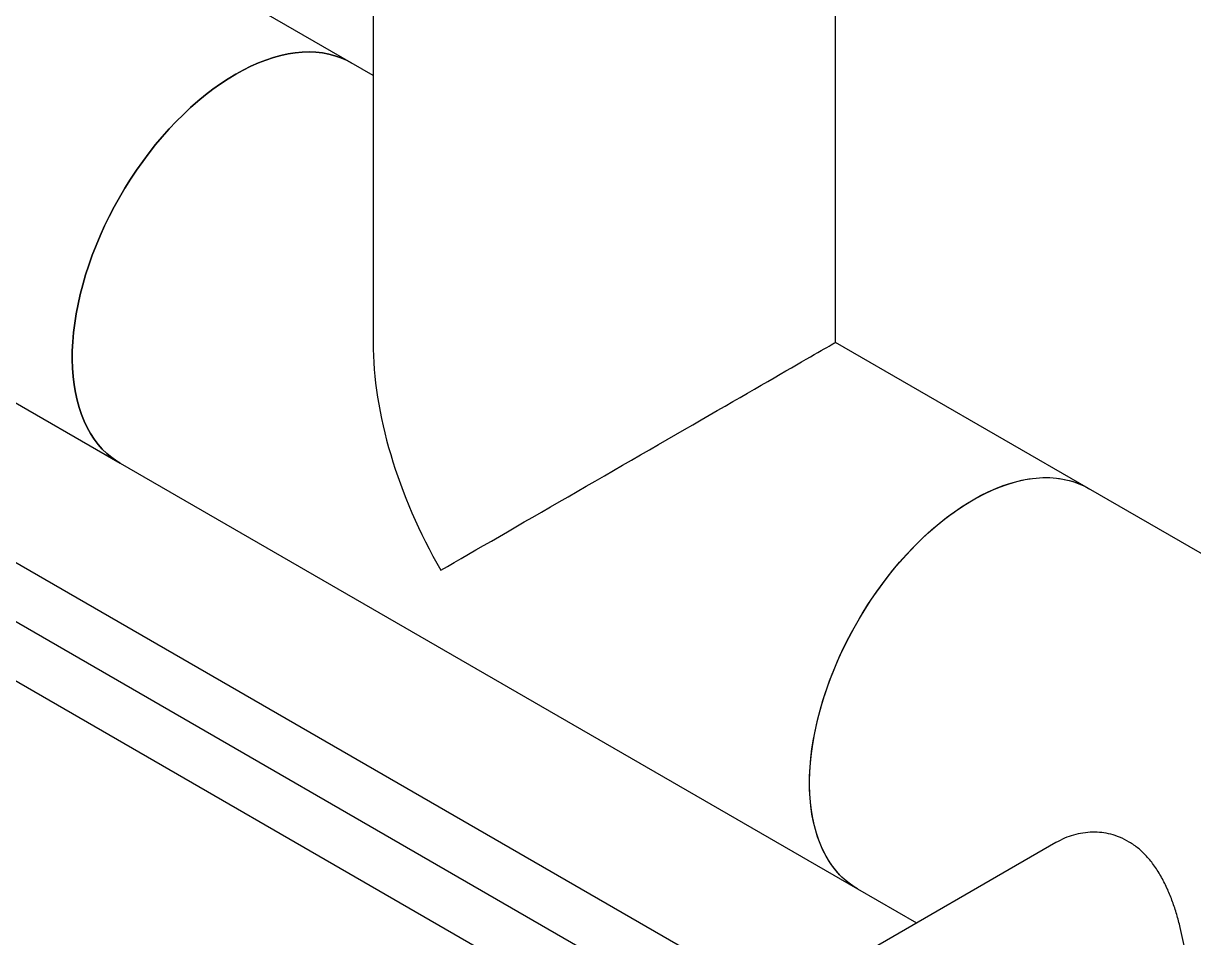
# Model space of a CAD drawing. Header units: inches. Extents: x 0.9 to 37.1, y -8.4 to 11.7.
# Drawn here: x 15.014 to 15.3501, y 3.3086 to 3.5712 of the extents above; entities that cross this region are included whole.
import ezdxf

# ---------------------------------------------------------------- set-up
doc = ezdxf.new("R2010")
doc.units = ezdxf.units.IN
doc.header["$MEASUREMENT"] = 0

msp = doc.modelspace()

# ---------------------------------------------------------------- linework, layer by layer
at = {"color": 7, "linetype": 'Continuous', "lineweight": 25}
for p, q in [((15.10821, 3.55986), (14.9388, 3.65765)), ((15.11449, 3.61771), (15.11449, 3.47956)), ((15.2473, 3.47956), (15.2473, 3.61771)), ((15.11449, 3.55623), (15.10821, 3.55986)), ((14.9584, 3.49298), (15.04181, 3.44483)), ((15.31998, 3.43761), (15.2473, 3.47956)), ((15.23085, 3.28985), (14.91869, 3.47006)), ((15.21108, 3.28426), (14.90396, 3.46156)), ((15.17852, 3.28604), (14.88923, 3.45305)), ((15.04181, 3.44483), (15.25358, 3.32259)), ((15.48939, 3.33981), (15.31998, 3.43761)), ((15.31056, 3.33587), (15.23638, 3.29305)), ((15.25358, 3.32259), (15.27056, 3.31278))]:
    msp.add_line(p, q, dxfattribs=at)
at = {"color": 7, "linetype": 'Continuous', "lineweight": 25, "flags": 128}
for points in [[(15.10821, 3.55986), (15.10684, 3.56059), (15.1052, 3.56131), (15.10349, 3.5619), (15.10172, 3.56236), (15.0999, 3.56269), (15.09802, 3.5629), (15.09609, 3.56297), (15.09411, 3.56291), (15.09209, 3.56271), (15.09004, 3.56239), (15.08796, 3.56194), (15.08584, 3.56136), (15.0837, 3.56065), (15.08155, 3.55981), (15.07938, 3.55885), (15.0772, 3.55777), (15.07501, 3.55657)], [(15.07501, 3.55657), (15.0772, 3.55777), (15.07938, 3.55885), (15.08155, 3.55981), (15.0837, 3.56065), (15.08584, 3.56136), (15.08796, 3.56194), (15.09004, 3.56239), (15.09209, 3.56271), (15.09411, 3.56291), (15.09609, 3.56297), (15.09802, 3.5629), (15.0999, 3.56269), (15.10172, 3.56236), (15.10349, 3.5619), (15.1052, 3.56131), (15.10684, 3.56059), (15.10821, 3.55986)], [(15.07501, 3.55657), (15.07283, 3.55525), (15.07065, 3.55381), (15.06848, 3.55227), (15.06632, 3.55061), (15.06418, 3.54886), (15.06207, 3.547), (15.05998, 3.54504), (15.05793, 3.54299), (15.05591, 3.54085), (15.05394, 3.53863), (15.05201, 3.53634), (15.05013, 3.53396), (15.0483, 3.53152), (15.04654, 3.52902), (15.04483, 3.52646), (15.04319, 3.52384), (15.04162, 3.52118), (15.04012, 3.51848), (15.03869, 3.51575), (15.03735, 3.51298), (15.03608, 3.51019), (15.0349, 3.50739), (15.03381, 3.50457), (15.03281, 3.50175), (15.0319, 3.49893), (15.03108, 3.49612), (15.03035, 3.49332), (15.02973, 3.49054), (15.0292, 3.48779), (15.02877, 3.48507), (15.02844, 3.48238), (15.02821, 3.47974), (15.02808, 3.47715), (15.02806, 3.47461), (15.02814, 3.47213), (15.02831, 3.46972), (15.02859, 3.46738), (15.02897, 3.46511), (15.02945, 3.46292), (15.03003, 3.46082), (15.0307, 3.45881), (15.03148, 3.4569), (15.03234, 3.45508), (15.0333, 3.45337), (15.03435, 3.45176), (15.03548, 3.45026), (15.03671, 3.44887), (15.03801, 3.4476), (15.0394, 3.44645), (15.04086, 3.44542), (15.04181, 3.44483)], [(15.04181, 3.44483), (15.04086, 3.44542), (15.0394, 3.44645), (15.03801, 3.4476), (15.03671, 3.44887), (15.03548, 3.45026), (15.03435, 3.45176), (15.0333, 3.45337), (15.03234, 3.45508), (15.03148, 3.4569), (15.0307, 3.45881), (15.03003, 3.46082), (15.02945, 3.46292), (15.02897, 3.46511), (15.02859, 3.46738), (15.02831, 3.46972), (15.02814, 3.47213), (15.02806, 3.47461), (15.02808, 3.47715), (15.02821, 3.47974), (15.02844, 3.48238), (15.02877, 3.48507), (15.0292, 3.48779), (15.02973, 3.49054), (15.03035, 3.49332), (15.03108, 3.49612), (15.0319, 3.49893), (15.03281, 3.50175), (15.03381, 3.50457), (15.0349, 3.50739), (15.03608, 3.51019), (15.03735, 3.51298), (15.03869, 3.51575), (15.04012, 3.51848), (15.04162, 3.52118), (15.04319, 3.52384), (15.04483, 3.52646), (15.04654, 3.52902), (15.0483, 3.53152), (15.05013, 3.53396), (15.05201, 3.53634), (15.05394, 3.53863), (15.05591, 3.54085), (15.05793, 3.54299), (15.05998, 3.54504), (15.06207, 3.547), (15.06418, 3.54886), (15.06632, 3.55061), (15.06848, 3.55227), (15.07065, 3.55381), (15.07283, 3.55525), (15.07501, 3.55657)], [(15.13394, 3.41411), (15.13582, 3.4152), (15.13777, 3.41632), (15.13978, 3.41749), (15.14186, 3.41869), (15.144, 3.41992), (15.1462, 3.42119), (15.14845, 3.42249), (15.15075, 3.42382), (15.15309, 3.42517), (15.15548, 3.42655), (15.15791, 3.42796), (15.16037, 3.42938), (15.16287, 3.43082), (15.16539, 3.43228), (15.16794, 3.43375), (15.17051, 3.43523), (15.17309, 3.43672), (15.17568, 3.43822), (15.17829, 3.43972), (15.18089, 3.44123), (15.1835, 3.44273), (15.1861, 3.44424), (15.1887, 3.44573), (15.19128, 3.44722), (15.19385, 3.44871), (15.1964, 3.45018), (15.19892, 3.45163), (15.20141, 3.45307), (15.20388, 3.4545), (15.20631, 3.4559), (15.2087, 3.45728), (15.21104, 3.45863), (15.21334, 3.45996), (15.21559, 3.46126), (15.21779, 3.46253), (15.21993, 3.46376), (15.22201, 3.46496), (15.22402, 3.46613), (15.22597, 3.46725), (15.22785, 3.46834), (15.22966, 3.46938), (15.23139, 3.47038), (15.23304, 3.47133), (15.23462, 3.47224), (15.23611, 3.4731), (15.23751, 3.47392), (15.23883, 3.47468), (15.24006, 3.47539), (15.2412, 3.47604), (15.24225, 3.47665), (15.2432, 3.47719), (15.24405, 3.47769), (15.24481, 3.47812), (15.24547, 3.4785), (15.24602, 3.47883), (15.24648, 3.47909), (15.24684, 3.4793), (15.2471, 3.47944), (15.24725, 3.47953), (15.2473, 3.47956)], [(15.25358, 3.32259), (15.25338, 3.3227), (15.25188, 3.32367), (15.25046, 3.32476), (15.24911, 3.32597), (15.24785, 3.3273), (15.24667, 3.32875), (15.24558, 3.3303), (15.24457, 3.33196), (15.24366, 3.33373), (15.24284, 3.3356), (15.24212, 3.33756), (15.24149, 3.33962), (15.24096, 3.34176), (15.24053, 3.34399), (15.2402, 3.34629), (15.23998, 3.34867), (15.23985, 3.35111), (15.23982, 3.35362), (15.2399, 3.35619), (15.24008, 3.35881), (15.24036, 3.36147), (15.24074, 3.36417), (15.24121, 3.36691), (15.24179, 3.36968), (15.24247, 3.37247), (15.24324, 3.37528), (15.2441, 3.37809), (15.24506, 3.38091), (15.24611, 3.38373), (15.24725, 3.38654), (15.24847, 3.38934), (15.24977, 3.39212), (15.25116, 3.39487), (15.25262, 3.39759), (15.25416, 3.40027), (15.25576, 3.40291), (15.25744, 3.4055), (15.25918, 3.40803), (15.26097, 3.4105), (15.26283, 3.41291), (15.26473, 3.41525), (15.26668, 3.41751), (15.26868, 3.41969), (15.27072, 3.42178), (15.27279, 3.42378), (15.27489, 3.42569), (15.27701, 3.4275), (15.27916, 3.42921), (15.28132, 3.43081), (15.2835, 3.4323), (15.28568, 3.43367), (15.28787, 3.43494), (15.29005, 3.43608), (15.29223, 3.4371), (15.29439, 3.438), (15.29654, 3.43877), (15.29867, 3.43942), (15.30077, 3.43993), (15.30284, 3.44032), (15.30487, 3.44058), (15.30687, 3.4407), (15.30882, 3.4407), (15.31073, 3.44056), (15.31258, 3.44029), (15.31438, 3.4399), (15.31611, 3.43937), (15.31779, 3.43871), (15.31939, 3.43793), (15.31998, 3.43761)], [(15.28678, 3.43432), (15.28896, 3.43552), (15.29114, 3.4366), (15.29331, 3.43756), (15.29547, 3.4384), (15.2976, 3.43911), (15.29972, 3.43969), (15.3018, 3.44014), (15.30386, 3.44047), (15.30587, 3.44066), (15.30785, 3.44072), (15.30978, 3.44065), (15.31166, 3.44045), (15.31348, 3.44011), (15.31525, 3.43965), (15.31696, 3.43906), (15.3186, 3.43834), (15.31998, 3.43761)], [(15.25358, 3.32259), (15.25262, 3.32317), (15.25116, 3.3242), (15.24977, 3.32535), (15.24847, 3.32662), (15.24725, 3.32801), (15.24611, 3.32951), (15.24506, 3.33112), (15.2441, 3.33283), (15.24324, 3.33465), (15.24247, 3.33657), (15.24179, 3.33858), (15.24121, 3.34068), (15.24074, 3.34286), (15.24036, 3.34513), (15.24008, 3.34747), (15.2399, 3.34988), (15.23982, 3.35236), (15.23985, 3.3549), (15.23998, 3.35749), (15.2402, 3.36013), (15.24053, 3.36282), (15.24096, 3.36554), (15.24149, 3.36829), (15.24212, 3.37107), (15.24284, 3.37387), (15.24366, 3.37668), (15.24457, 3.3795), (15.24558, 3.38232), (15.24667, 3.38514), (15.24785, 3.38794), (15.24911, 3.39073), (15.25046, 3.3935), (15.25188, 3.39623), (15.25338, 3.39894), (15.25495, 3.4016), (15.25659, 3.40421), (15.2583, 3.40677), (15.26007, 3.40928), (15.26189, 3.41172), (15.26377, 3.41409), (15.2657, 3.41639), (15.26768, 3.41861), (15.26969, 3.42074), (15.27175, 3.42279), (15.27383, 3.42475), (15.27595, 3.42661), (15.27808, 3.42837), (15.28024, 3.43002), (15.28241, 3.43157), (15.28459, 3.433), (15.28678, 3.43432)]]:
    msp.add_lwpolyline(points, dxfattribs=at)
at = {"color": 7, "linetype": 'Continuous', "lineweight": 25}
msp.add_ellipse((15.18089, 3.44122), major_axis=(-0.04696, 0.08133), ratio=0.577335, start_param=0.785358, end_param=1.570756, dxfattribs=at)
msp.add_open_spline([(15.34504, 3.27615), (15.34519, 3.27622), (15.34574, 3.27649), (15.34651, 3.27734), (15.34734, 3.27876), (15.34801, 3.28067), (15.34848, 3.28293), (15.34878, 3.28554), (15.34893, 3.28839), (15.34893, 3.29144), (15.3488, 3.29461), (15.34856, 3.29783), (15.34819, 3.30117), (15.34769, 3.3046), (15.34707, 3.30806), (15.34628, 3.31164), (15.3453, 3.31527), (15.34411, 3.31891), (15.34269, 3.32248), (15.34098, 3.32592), (15.33897, 3.32915), (15.33673, 3.33195), (15.33429, 3.33426), (15.33169, 3.3361), (15.32903, 3.33744), (15.32635, 3.33831), (15.32373, 3.33878), (15.32105, 3.3389), (15.31834, 3.33866), (15.31565, 3.33808), (15.31302, 3.33718), (15.3114, 3.3363), (15.31057, 3.33585)], degree=3, knots=[0, 0, 0, 0, 0.0138875, 0.0489883, 0.0867003, 0.1245416, 0.1622263, 0.1970458, 0.2319962, 0.2668063, 0.2983476, 0.3299917, 0.3615436, 0.3934984, 0.4255436, 0.4575118, 0.4926873, 0.5279613, 0.5631371, 0.6008711, 0.6387327, 0.6764307, 0.7110697, 0.7458473, 0.7804761, 0.8108523, 0.8413247, 0.8717172, 0.9034932, 0.9353534, 0.9671417, 1, 1, 1, 1], dxfattribs=at)

doc.saveas('drawing.dxf')
